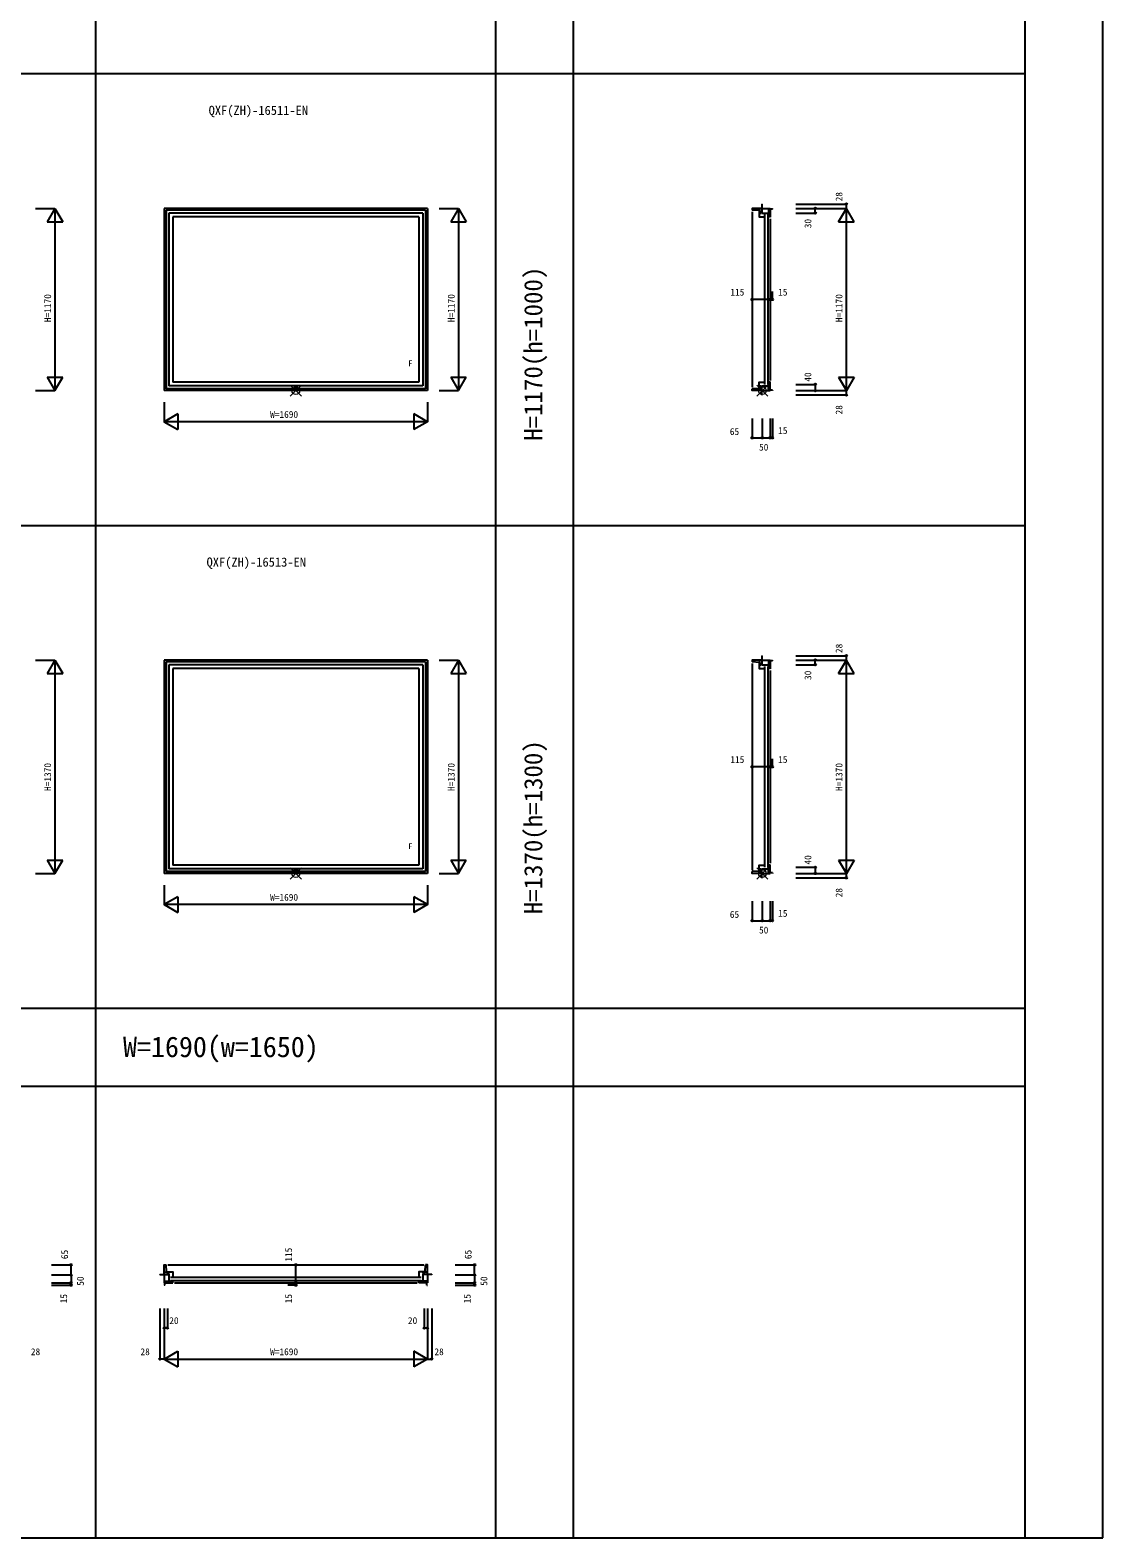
# Model space of a CAD drawing. Units: millimetres, scale not verified. Extents: x -13750 to 13750, y -10000 to 10000.
# Drawn here: x 6860 to 13750, y -10000 to -321 of the extents above; entities that cross this region are included whole.
import ezdxf
from ezdxf.enums import TextEntityAlignment as Align

# ---------------------------------------------------------------- set-up
doc = ezdxf.new("R2010")
doc.units = ezdxf.units.MM
doc.header["$LTSCALE"] = 50
for name, color, linetype in [('0-0_0', 7, 'Continuous'), ('0-1_YKK_A1', 4, 'Continuous'), ('0-2_YKK_B1', 4, 'Continuous'), ('0-3_YKK_C1', 4, 'Continuous'), ('0-4_YKK_F1', 7, 'Continuous'), ('0-6_YKK_N1', 2, 'Continuous')]:
    doc.layers.add(name, color=color, linetype=linetype)
doc.layers.add('0-5_YKK_IN', color=1, linetype='Continuous', lineweight=18)
doc.styles.add('ＭＳ ゴシック', font='')
doc.styles.get('ＭＳ ゴシック').set_extended_font_data('MS Gothic')

msp = doc.modelspace()

# ---------------------------------------------------------------- linework, layer by layer
at = {"layer": '0-1_YKK_A1'}
for p, q in [((9411.4, -1465), (7721.4, -1465)), ((7721.4, -1465), (7721.4, -2635)), ((9399.4, -1477), (7733.4, -1477)), ((7733.4, -1477), (7733.4, -2623)), ((9381.4, -1495), (7751.4, -1495)), ((7751.4, -1495), (7751.4, -2605)), ((9357.4, -1519), (7775.4, -1519)), ((7775.4, -1519), (7775.4, -2581)), ((9357.4, -1519), (9357.4, -2581)), ((9381.4, -1495), (9381.4, -2605)), ((9399.4, -1477), (9399.4, -2623)), ((9411.4, -1465), (9411.4, -2635)), ((9381.4, -2605), (7751.4, -2605)), ((9357.4, -2581), (7775.4, -2581)), ((9411.4, -2635), (7721.4, -2635)), ((9399.4, -2623), (7733.4, -2623)), ((9411.4, -4365), (7721.4, -4365)), ((7721.4, -4365), (7721.4, -5735)), ((9399.4, -4377), (7733.4, -4377)), ((7733.4, -4377), (7733.4, -5723)), ((9381.4, -4395), (7751.4, -4395)), ((7751.4, -4395), (7751.4, -5705)), ((9357.4, -4419), (7775.4, -4419)), ((7775.4, -4419), (7775.4, -5681)), ((9357.4, -4419), (9357.4, -5681)), ((9381.4, -4395), (9381.4, -5705)), ((9399.4, -4377), (9399.4, -5723)), ((9411.4, -4365), (9411.4, -5735)), ((9381.4, -5705), (7751.4, -5705)), ((9357.4, -5681), (7775.4, -5681)), ((9411.4, -5735), (7721.4, -5735)), ((9399.4, -5723), (7733.4, -5723))]:
    msp.add_line(p, q, dxfattribs=at)
at = {"layer": '0-2_YKK_B1'}
for p, q in [((7693.4, -8309.1), (7693.4, -8312.5)), ((7721.4, -8294.1), (7742.2, -8294.1)), ((7721.4, -8308.6), (7751.4, -8308.6)), ((7721.4, -8309.1), (7721.4, -8362.5)), ((7735.76, -8292.5), (7733.4, -8247.5)), ((7735.76, -8292.5), (7751.4, -8292.5)), ((7742.2, -8292.5), (7742.2, -8307)), ((7742.2, -8307), (7751.4, -8307)), ((7743.4, -8247.5), (9389.4, -8247.5)), ((7751.4, -8292.5), (7751.4, -8303.5)), ((7751.4, -8307), (7751.4, -8352.5)), ((9397.04, -8292.5), (9381.4, -8292.5)), ((9381.4, -8292.5), (9381.4, -8303.5)), ((9390.6, -8307), (9381.4, -8307)), ((9381.4, -8307), (9381.4, -8352.5)), ((9411.4, -8308.6), (9381.4, -8308.6)), ((9390.6, -8292.5), (9390.6, -8307)), ((9411.4, -8294.1), (9390.6, -8294.1)), ((9397.04, -8292.5), (9399.4, -8247.5)), ((9411.4, -8309.1), (9411.4, -8362.5)), ((9439.4, -8309.1), (9439.4, -8312.5)), ((7721.4, -8352.5), (7751.4, -8352.5)), ((7725.4, -8362.5), (7721.4, -8362.5)), ((7725.4, -8377.5), (7721.4, -8377.5)), ((7725.4, -8377.5), (7725.4, -8362.5)), ((7725.4, -8362.5), (7777.4, -8362.5)), ((7751.4, -8352.5), (7763.4, -8352.5)), ((7761.4, -8326.5), (9371.4, -8326.5)), ((7761.4, -8348.5), (9371.4, -8348.5)), ((7763.4, -8362.5), (7763.4, -8352.5)), ((7763.4, -8352.5), (7767.6, -8352.5)), ((7775.4, -8352.5), (7771.1, -8352.5)), ((7775.4, -8362.5), (7775.4, -8352.5)), ((7787.4, -8362.5), (9345.4, -8362.5)), ((9407.4, -8362.5), (9355.4, -8362.5)), ((9357.4, -8362.5), (9357.4, -8352.5)), ((9357.4, -8352.5), (9361.7, -8352.5)), ((9369.4, -8352.5), (9365.2, -8352.5)), ((9369.4, -8362.5), (9369.4, -8352.5)), ((9381.4, -8352.5), (9369.4, -8352.5)), ((9411.4, -8352.5), (9381.4, -8352.5)), ((9407.4, -8377.5), (9407.4, -8362.5)), ((9407.4, -8362.5), (9411.4, -8362.5)), ((9407.4, -8377.5), (9411.4, -8377.5))]:
    msp.add_line(p, q, dxfattribs=at)
for points in [[(7693.4, -8309.1), (7721.4, -8309.1), (7721.4, -8247.5), (7733.4, -8247.5)], [(7751.4, -8292.7), (7775.4, -8292.7), (7775.4, -8328.5)], [(9381.4, -8292.7), (9357.4, -8292.7), (9357.4, -8328.5)], [(9439.4, -8309.1), (9411.4, -8309.1), (9411.4, -8247.5), (9399.4, -8247.5)]]:
    msp.add_lwpolyline(points, dxfattribs=at)
at = {"layer": '0-3_YKK_C1'}
for p, q in [((11559.1, -1437), (11562.5, -1437)), ((11542.5, -1479.36), (11497.5, -1477)), ((11497.5, -1487), (11497.5, -2613)), ((11542.5, -1479.36), (11542.5, -1495)), ((11542.5, -1485.8), (11557, -1485.8)), ((11542.5, -1495), (11553.5, -1495)), ((11544.1, -1465), (11544.1, -1485.8)), ((11557, -1485.8), (11557, -1495)), ((11557, -1495), (11602.5, -1495)), ((11558.6, -1465), (11558.6, -1495)), ((11559.1, -1465), (11612.5, -1465)), ((11576.5, -1505), (11576.5, -2595)), ((11598.5, -1505), (11598.5, -2595)), ((11612.5, -1507), (11602.5, -1507)), ((11602.5, -1507), (11602.5, -1511.2)), ((11602.5, -1519), (11602.5, -1514.7)), ((11612.5, -1519), (11602.5, -1519)), ((11612.5, -1469), (11612.5, -1465)), ((11627.5, -1469), (11612.5, -1469)), ((11612.5, -1469), (11612.5, -1521)), ((11612.5, -1531), (11612.5, -2569)), ((11627.5, -1469), (11627.5, -1465)), ((11542.5, -2620.64), (11542.5, -2605)), ((11542.5, -2605), (11553.5, -2605)), ((11557, -2614.2), (11557, -2605)), ((11557, -2605), (11602.5, -2605)), ((11558.6, -2635), (11558.6, -2605)), ((11612.5, -2581), (11602.5, -2581)), ((11602.5, -2581), (11602.5, -2585.3)), ((11602.5, -2593), (11602.5, -2588.8)), ((11612.5, -2593), (11602.5, -2593)), ((11602.5, -2605), (11602.5, -2593)), ((11602.5, -2635), (11602.5, -2605)), ((11612.5, -2631), (11612.5, -2579)), ((11542.5, -2620.64), (11497.5, -2623)), ((11542.5, -2614.2), (11557, -2614.2)), ((11544.1, -2635), (11544.1, -2614.2)), ((11559.1, -2635), (11612.5, -2635)), ((11559.1, -2663), (11562.5, -2663)), ((11627.5, -2631), (11612.5, -2631)), ((11612.5, -2631), (11612.5, -2635)), ((11627.5, -2631), (11627.5, -2635)), ((11559.1, -4337), (11562.5, -4337)), ((11542.5, -4379.36), (11497.5, -4377)), ((11497.5, -4387), (11497.5, -5713)), ((11542.5, -4379.36), (11542.5, -4395)), ((11542.5, -4385.8), (11557, -4385.8)), ((11542.5, -4395), (11553.5, -4395)), ((11544.1, -4365), (11544.1, -4385.8)), ((11557, -4385.8), (11557, -4395)), ((11557, -4395), (11602.5, -4395)), ((11558.6, -4365), (11558.6, -4395)), ((11559.1, -4365), (11612.5, -4365)), ((11576.5, -4405), (11576.5, -5695)), ((11598.5, -4405), (11598.5, -5695)), ((11612.5, -4407), (11602.5, -4407)), ((11602.5, -4407), (11602.5, -4411.2)), ((11602.5, -4419), (11602.5, -4414.7)), ((11612.5, -4419), (11602.5, -4419)), ((11612.5, -4369), (11612.5, -4365)), ((11627.5, -4369), (11612.5, -4369)), ((11612.5, -4369), (11612.5, -4421)), ((11612.5, -4431), (11612.5, -5669)), ((11627.5, -4369), (11627.5, -4365)), ((11542.5, -5720.64), (11542.5, -5705)), ((11542.5, -5705), (11553.5, -5705)), ((11557, -5714.2), (11557, -5705)), ((11557, -5705), (11602.5, -5705)), ((11558.6, -5735), (11558.6, -5705)), ((11612.5, -5681), (11602.5, -5681)), ((11602.5, -5681), (11602.5, -5685.3)), ((11602.5, -5693), (11602.5, -5688.8)), ((11612.5, -5693), (11602.5, -5693)), ((11602.5, -5705), (11602.5, -5693)), ((11602.5, -5735), (11602.5, -5705)), ((11612.5, -5731), (11612.5, -5679)), ((11542.5, -5720.64), (11497.5, -5723)), ((11542.5, -5714.2), (11557, -5714.2)), ((11544.1, -5735), (11544.1, -5714.2)), ((11559.1, -5735), (11612.5, -5735)), ((11559.1, -5763), (11562.5, -5763)), ((11627.5, -5731), (11612.5, -5731)), ((11612.5, -5731), (11612.5, -5735)), ((11627.5, -5731), (11627.5, -5735))]:
    msp.add_line(p, q, dxfattribs=at)
for points in [[(11559.1, -1437), (11559.1, -1465), (11497.5, -1465), (11497.5, -1477)], [(11543.2, -1495), (11543.2, -1519), (11578.5, -1519)], [(11602.5, -1465), (11602.5, -1495), (11602.5, -1507)], [(11543.2, -2605), (11543.2, -2581), (11578.5, -2581)], [(11559.1, -2663), (11559.1, -2635), (11497.5, -2635), (11497.5, -2623)], [(11559.1, -4337), (11559.1, -4365), (11497.5, -4365), (11497.5, -4377)], [(11543.2, -4395), (11543.2, -4419), (11578.5, -4419)], [(11602.5, -4365), (11602.5, -4395), (11602.5, -4407)], [(11543.2, -5705), (11543.2, -5681), (11578.5, -5681)], [(11559.1, -5763), (11559.1, -5735), (11497.5, -5735), (11497.5, -5723)]]:
    msp.add_lwpolyline(points, dxfattribs=at)
at = {"layer": '0-4_YKK_F1'}
for p, q in [((13750, -10000), (13750, 10000)), ((7282.8, -10000), (7282.8, 9500)), ((9850, -10000), (9850, 9500)), ((10350, -10000), (10350, 9500)), ((13250, -10000), (13250, 9500)), ((-13750, -600), (13250, -600)), ((-13750, -3500), (13250, -3500)), ((-13750, -6600), (13250, -6600)), ((-13750, -7100), (13250, -7100)), ((-13750, -10000), (13750, -10000))]:
    msp.add_line(p, q, dxfattribs=at)
at = {"layer": '0-5_YKK_IN'}
for p, q in [((8531.04, -2599.64), (8601.76, -2670.36)), ((8531.04, -2670.36), (8601.76, -2599.64)), ((11527.14, -2599.64), (11597.86, -2670.36)), ((11527.14, -2670.36), (11597.86, -2599.64)), ((8531.04, -5699.64), (8601.76, -5770.36)), ((8531.04, -5770.36), (8601.76, -5699.64)), ((11527.14, -5699.64), (11597.86, -5770.36)), ((11527.14, -5770.36), (11597.86, -5699.64))]:
    msp.add_line(p, q, dxfattribs=at)
for centre in [(8566.4, -2635), (11562.5, -2635), (8566.4, -5735), (11562.5, -5735)]:
    msp.add_circle(centre, 25, dxfattribs=at)
at = {"layer": '0-6_YKK_N1'}
for p, q in [((11777.5, -1437), (12102.5, -1437)), ((12102.5, -1465), (12102.5, -1437)), ((6894.5, -1465), (7019.5, -1465)), ((7019.5, -1465), (6969.5, -1551.6)), ((7019.5, -1465), (7069.5, -1551.6)), ((7019.5, -1465), (7019.5, -2635)), ((9486.4, -1465), (9611.4, -1465)), ((9611.4, -1465), (9561.4, -1551.6)), ((9611.4, -1465), (9661.4, -1551.6)), ((9611.4, -1465), (9611.4, -2635)), ((11777.5, -1465), (12102.5, -1465)), ((11777.5, -1495), (11902.5, -1495)), ((11902.5, -1495), (11902.5, -1465)), ((12052.5, -1551.6), (12102.5, -1465)), ((12102.5, -2635), (12102.5, -1465)), ((12152.5, -1551.6), (12102.5, -1465)), ((6969.5, -1551.6), (7069.5, -1551.6)), ((9561.4, -1551.6), (9661.4, -1551.6)), ((12052.5, -1551.6), (12152.5, -1551.6)), ((11627.5, -2050), (11627.5, -1998)), ((11612.5, -2050), (11497.5, -2050)), ((11627.5, -2050), (11612.5, -2050)), ((6969.5, -2548.4), (7019.5, -2635)), ((6969.5, -2548.4), (7069.5, -2548.4)), ((7019.5, -2635), (7069.5, -2548.4)), ((9561.4, -2548.4), (9611.4, -2635)), ((9561.4, -2548.4), (9661.4, -2548.4)), ((9611.4, -2635), (9661.4, -2548.4)), ((12052.5, -2548.4), (12102.5, -2635)), ((12052.5, -2548.4), (12152.5, -2548.4)), ((12152.5, -2548.4), (12102.5, -2635)), ((6894.5, -2635), (7019.5, -2635)), ((7721.4, -2710), (7721.4, -2835)), ((9486.4, -2635), (9611.4, -2635)), ((11777.5, -2635), (12102.5, -2635)), ((11777.5, -2663), (12102.5, -2663)), ((12102.5, -2663), (12102.5, -2635)), ((7808, -2785), (7808, -2885)), ((9324.8, -2785), (9324.8, -2885)), ((9411.4, -2835), (7721.4, -2835)), ((9411.4, -2835), (9324.8, -2885)), ((11497.5, -2813), (11497.5, -2938)), ((11562.5, -2813), (11562.5, -2938)), ((11612.5, -2813), (11612.5, -2938)), ((11627.5, -2813), (11627.5, -2938)), ((11497.5, -2938), (11562.5, -2938)), ((11777.5, -4337), (12102.5, -4337)), ((12102.5, -4365), (12102.5, -4337)), ((6894.5, -4365), (7019.5, -4365)), ((7019.5, -4365), (6969.5, -4451.6)), ((6969.5, -4451.6), (7069.5, -4451.6)), ((7019.5, -4365), (7069.5, -4451.6)), ((7019.5, -4365), (7019.5, -5735)), ((9486.4, -4365), (9611.4, -4365)), ((9611.4, -4365), (9561.4, -4451.6)), ((9561.4, -4451.6), (9661.4, -4451.6)), ((9611.4, -4365), (9661.4, -4451.6)), ((9611.4, -4365), (9611.4, -5735)), ((11777.5, -4365), (12102.5, -4365)), ((11777.5, -4395), (11902.5, -4395)), ((11902.5, -4395), (11902.5, -4365)), ((12052.5, -4451.6), (12102.5, -4365)), ((12052.5, -4451.6), (12152.5, -4451.6)), ((12102.5, -5735), (12102.5, -4365)), ((12152.5, -4451.6), (12102.5, -4365)), ((11627.5, -5050), (11627.5, -4998)), ((11612.5, -5050), (11497.5, -5050)), ((11627.5, -5050), (11612.5, -5050)), ((6969.5, -5648.4), (7019.5, -5735)), ((6969.5, -5648.4), (7069.5, -5648.4)), ((7019.5, -5735), (7069.5, -5648.4)), ((9561.4, -5648.4), (9611.4, -5735)), ((9561.4, -5648.4), (9661.4, -5648.4)), ((9611.4, -5735), (9661.4, -5648.4)), ((12052.5, -5648.4), (12102.5, -5735)), ((12052.5, -5648.4), (12152.5, -5648.4)), ((12152.5, -5648.4), (12102.5, -5735)), ((6894.5, -5735), (7019.5, -5735)), ((9486.4, -5735), (9611.4, -5735)), ((11777.5, -5735), (12102.5, -5735)), ((11777.5, -5763), (12102.5, -5763)), ((12102.5, -5763), (12102.5, -5735)), ((7721.4, -5810), (7721.4, -5935)), ((7808, -5885), (7808, -5985)), ((9324.8, -5885), (9324.8, -5985)), ((9411.4, -5935), (7721.4, -5935)), ((9411.4, -5935), (9324.8, -5985)), ((11497.5, -5913), (11497.5, -6038)), ((11562.5, -5913), (11562.5, -6038)), ((11612.5, -5913), (11612.5, -6038)), ((11627.5, -5913), (11627.5, -6038)), ((11497.5, -6038), (11562.5, -6038)), ((6997.5, -8247.5), (7122.5, -8247.5)), ((6997.5, -8312.5), (7122.5, -8312.5)), ((7122.5, -8312.5), (7122.5, -8247.5)), ((7122.5, -8312.5), (7122.5, -8362.5)), ((8566.4, -8362.5), (8566.4, -8247.5)), ((9589.4, -8247.5), (9714.4, -8247.5)), ((9589.4, -8312.5), (9714.4, -8312.5)), ((9714.4, -8312.5), (9714.4, -8247.5)), ((9714.4, -8312.5), (9714.4, -8362.5)), ((6997.5, -8362.5), (7122.5, -8362.5)), ((6997.5, -8377.5), (7122.5, -8377.5)), ((7122.5, -8362.5), (7122.5, -8377.5)), ((8566.4, -8377.5), (8514.4, -8377.5)), ((8566.4, -8377.5), (8566.4, -8362.5)), ((9589.4, -8362.5), (9714.4, -8362.5)), ((9589.4, -8377.5), (9714.4, -8377.5)), ((9714.4, -8362.5), (9714.4, -8377.5)), ((7693.4, -8527.5), (7693.4, -8852.5)), ((7741.4, -8527.5), (7741.4, -8652.5)), ((9391.4, -8527.5), (9391.4, -8652.5)), ((9411.4, -8527.5), (9411.4, -8852.5)), ((9439.4, -8527.5), (9439.4, -8852.5)), ((7741.4, -8652.5), (7721.4, -8652.5)), ((9391.4, -8652.5), (9411.4, -8652.5)), ((7808, -8802.5), (7808, -8902.5)), ((9411.4, -8852.5), (9324.8, -8802.5)), ((9324.8, -8802.5), (9324.8, -8902.5)), ((7721.4, -8852.5), (7693.4, -8852.5)), ((7721.4, -8852.5), (9411.4, -8852.5)), ((7721.4, -8852.5), (7808, -8902.5)), ((9411.4, -8852.5), (9324.8, -8902.5)), ((9411.4, -8852.5), (9439.4, -8852.5))]:
    msp.add_line(p, q, dxfattribs=at)
for points in [[(11777.5, -2595), (11902.5, -2595), (11902.5, -2635)], [(9411.4, -2710), (9411.4, -2835), (9324.8, -2785)], [(7808, -2785), (7721.4, -2835), (7808, -2885)], [(11562.5, -2938), (11612.5, -2938), (11627.5, -2938)], [(11777.5, -5695), (11902.5, -5695), (11902.5, -5735)], [(7808, -5885), (7721.4, -5935), (7808, -5985)], [(9411.4, -5810), (9411.4, -5935), (9324.8, -5885)], [(11562.5, -6038), (11612.5, -6038), (11627.5, -6038)], [(7721.4, -8527.5), (7721.4, -8852.5), (7808, -8802.5)]]:
    msp.add_lwpolyline(points, dxfattribs=at)
for centre in [(12102.5, -1437), (11902.5, -1465), (11902.5, -1495), (11497.5, -2050), (11612.5, -2050), (11627.5, -2050), (11902.5, -2595), (11902.5, -2635), (12102.5, -2663), (11497.5, -2938), (11562.5, -2938), (11612.5, -2938), (11627.5, -2938), (12102.5, -4337), (11902.5, -4365), (11902.5, -4395), (11497.5, -5050), (11612.5, -5050), (11627.5, -5050), (11902.5, -5695), (11902.5, -5735), (12102.5, -5763), (11497.5, -6038), (11562.5, -6038), (11612.5, -6038), (11627.5, -6038), (7122.5, -8247.5), (7122.5, -8312.5), (8566.4, -8247.5), (9714.4, -8247.5), (9714.4, -8312.5), (7122.5, -8362.5), (7122.5, -8377.5), (8566.4, -8362.5), (8566.4, -8377.5), (9714.4, -8362.5), (9714.4, -8377.5), (7721.4, -8652.5), (7741.4, -8652.5), (9391.4, -8652.5), (9411.4, -8652.5), (7693.4, -8852.5), (9439.4, -8852.5)]:
    msp.add_circle(centre, 5, dxfattribs=at)

# ---------------------------------------------------------------- texts
at = {"layer": '0-0_0', "style": 'ＭＳ ゴシック'}
for s, p in [('QXF(ZH)-16511-EN', (8006.4, -882.59)), ('QXF(ZH)-16513-EN', (7993.07, -3782.59))]:
    msp.add_text(s, height=58.65, dxfattribs=at).set_placement(p, align=Align.BOTTOM_LEFT)
at = {"layer": '0-0_0', "color": 3, "style": 'ＭＳ ゴシック'}
for s, p in [('H=1170(h=1000)', (10184.95, -2956.67)), ('H=1370(h=1300)', (10184.95, -5996.67))]:
    msp.add_text(s, height=117.3, rotation=90, dxfattribs=at).set_placement(p, align=Align.BOTTOM_LEFT)
msp.add_text('W=1690(w=1650)', height=132, dxfattribs=at).set_placement((7456.4, -6953.37), align=Align.BOTTOM_LEFT)
at = {"layer": '0-1_YKK_A1', "style": 'ＭＳ ゴシック'}
for p in [(9288.73, -2489), (9288.73, -5589)]:
    msp.add_text('F', height=36.66, dxfattribs=at).set_placement(p, align=Align.BOTTOM_LEFT)
at = {"layer": '0-6_YKK_N1', "style": 'ＭＳ ゴシック'}
for s, p in [('28', (12090.5, -1419.82)), ('30', (11890.5, -1592.58)), ('H=1170', (7007.5, -2195)), ('H=1170', (9599.4, -2195)), ('H=1170', (12090.5, -2195)), ('40', (11890.5, -2577.48)), ('28', (12090.5, -2787.86)), ('28', (12090.5, -4319.82)), ('30', (11890.5, -4492.58)), ('H=1370', (7007.5, -5205)), ('H=1370', (9599.4, -5205)), ('H=1370', (12090.5, -5205)), ('40', (11890.5, -5677.48)), ('28', (12090.5, -5887.86)), ('65', (7116.33, -8210.67)), ('115', (8554.4, -8227.26)), ('65', (9708.23, -8210.67)), ('50', (7217.74, -8381.59)), ('50', (9809.64, -8381.59)), ('15', (7110.5, -8494.56)), ('15', (8554.4, -8494.45)), ('15', (9702.4, -8494.56))]:
    msp.add_text(s, height=43.99, rotation=90, dxfattribs=at).set_placement(p, align=Align.BOTTOM_LEFT)
for s, p in [('115', (11357.26, -2038)), ('15', (11664.45, -2038)), ('W=1690', (8401.4, -2823)), ('65', (11353.98, -2932.91)), ('15', (11664.56, -2926)), ('50', (11541.59, -3033.24)), ('115', (11357.26, -5038)), ('15', (11664.45, -5038)), ('W=1690', (8401.4, -5923)), ('65', (11353.98, -6032.91)), ('15', (11664.56, -6026)), ('50', (11541.59, -6133.24)), ('20', (7753.68, -8640.5)), ('20', (9286.44, -8640.5)), ('28', (6864.68, -8840.5)), ('28', (7568.54, -8840.5)), ('W=1690', (8401.4, -8840.5)), ('28', (9456.58, -8840.5))]:
    msp.add_text(s, height=43.99, dxfattribs=at).set_placement(p, align=Align.BOTTOM_LEFT)

doc.saveas('drawing.dxf')
